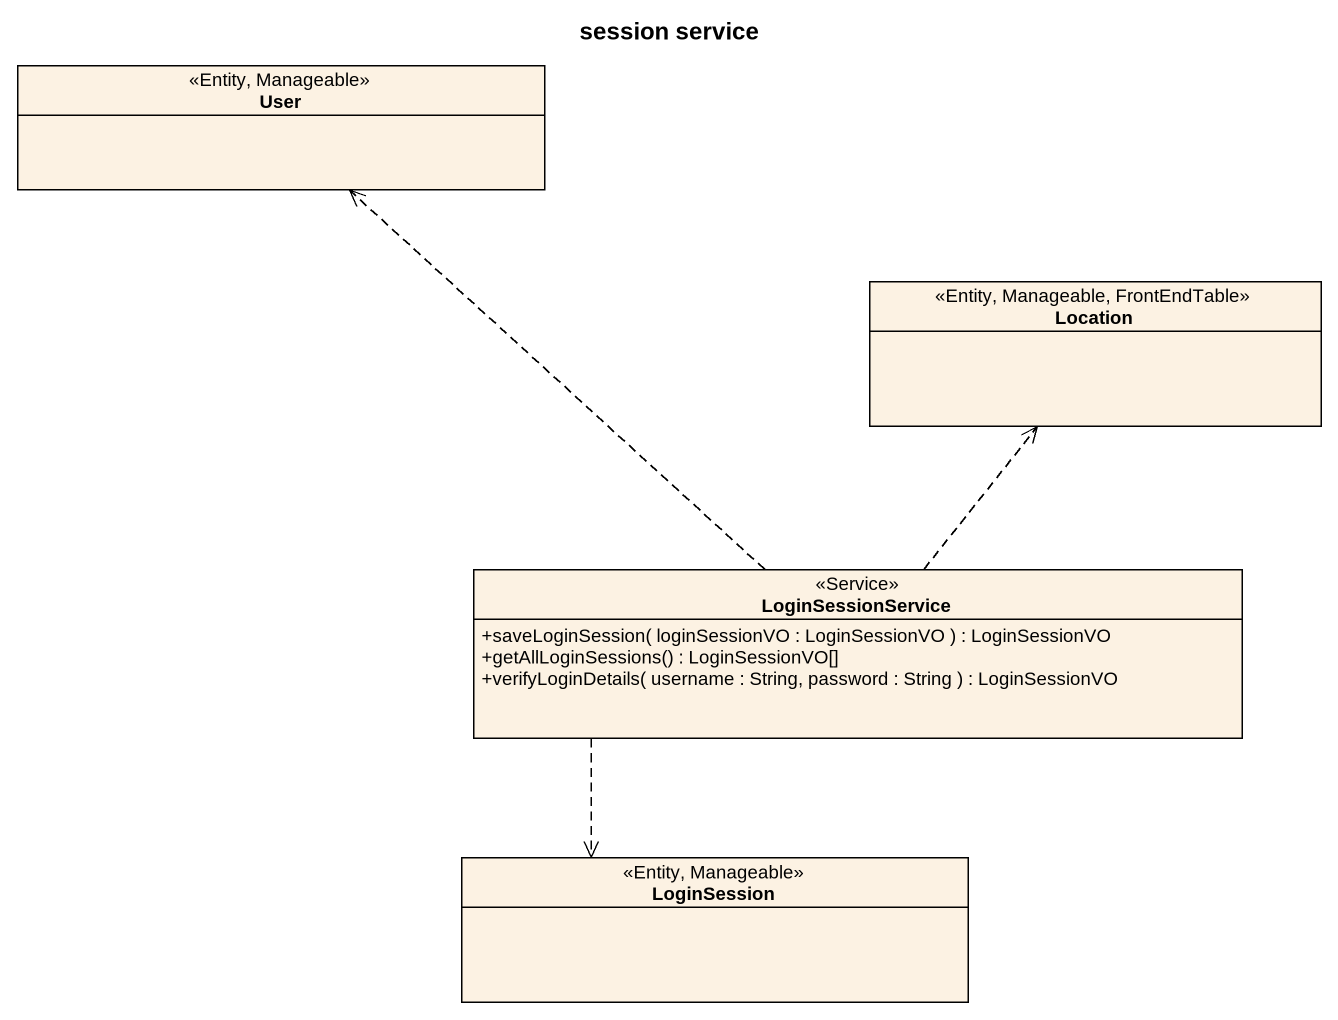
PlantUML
@startuml
title session service
hide circle
hide empty members
skinparam classAttributeIconSize 0
class User <<Entity, Manageable>>
class Location <<Entity, Manageable, FrontEndTable>>
class LoginSessionService <<Service>> {
  +saveLoginSession( loginSessionVO : LoginSessionVO ) : LoginSessionVO
  +getAllLoginSessions() : LoginSessionVO[]
  +verifyLoginDetails( username : String, password : String ) : LoginSessionVO
}
class LoginSession <<Entity, Manageable>>
LoginSessionService .up.> User
LoginSessionService .up.> Location
LoginSessionService ..> LoginSession
@enduml
